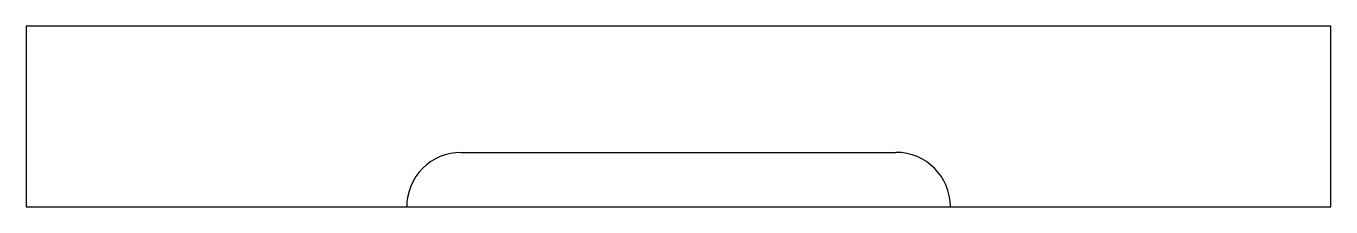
# Model space of a CAD drawing. Extents: x -3 to 3, y 0 to 0.83.
import ezdxf

# ---------------------------------------------------------------- set-up
doc = ezdxf.new("R2010")
doc.units = 0
doc.header["$MEASUREMENT"] = 0
doc.layers.add('C-STRM-STRC', color=85, linetype='Continuous')

msp = doc.modelspace()

# ---------------------------------------------------------------- linework, layer by layer
at = {"layer": 'C-STRM-STRC'}
msp.add_line((-1, 0.2498), (1, 0.2502), dxfattribs=at)
msp.add_lwpolyline([(-3.0001, 0.8295), (-3, -0.0005), (3, 0.0005), (2.9999, 0.8305)], close=True, dxfattribs=at)
for centre, start, end in [((-1, -0.0002), 90, 180.009), ((1, 0.0002), 0.009, 90.009)]:
    msp.add_arc(centre, 0.25, start, end, dxfattribs=at)

doc.saveas('drawing.dxf')
